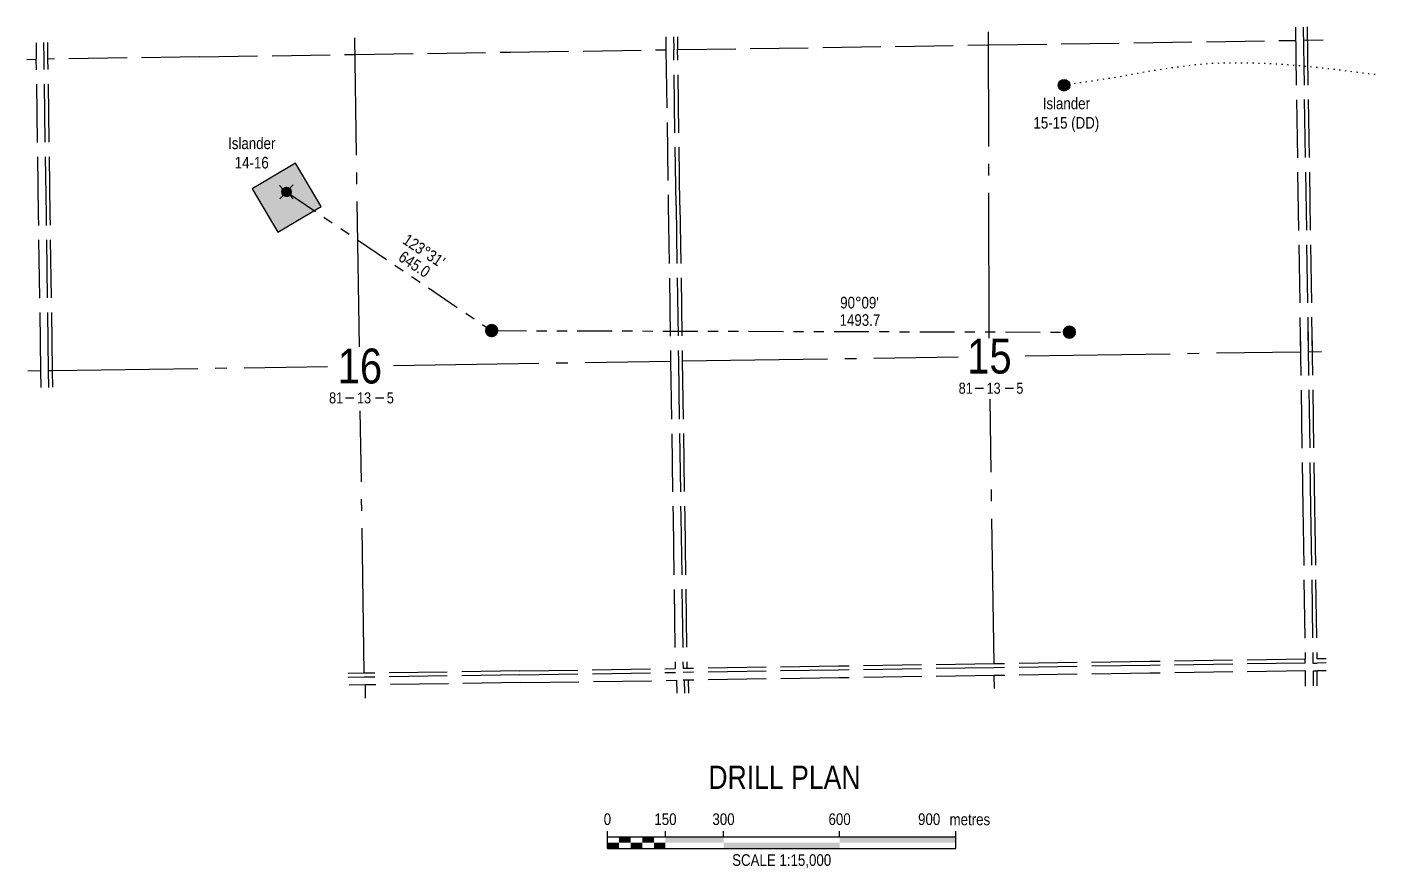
# Model space of a CAD drawing. Extents: x 563209 to 572031, y 6207294 to 6215132.
# Drawn here: x 563307 to 564468, y 6207746 to 6208470 of the extents above; entities that cross this region are included whole.
import ezdxf
from ezdxf.enums import TextEntityAlignment as Align

# ---------------------------------------------------------------- set-up
doc = ezdxf.new("R2010")
doc.units = 0
doc.header["$LTSCALE"] = 5
doc.header["$PDSIZE"] = 0.5
for name, pattern in [('foc-DOT', [1, 0.2, -0.8]), ('foc-DRILLPATH', [14.75, 6, -1.75, 1.75, -1.75, 1.75, -1.75]), ('foc-QUARTERLINE', [33, 25, -3, 2, -3]), ('foc-UNSURVEYED', [12.5, 10, -2.5])]:
    doc.linetypes.add(name, pattern=pattern)
for name, color, linetype in [('10', 1, 'Continuous'), ('9', 3, 'Continuous'), ('ABADATA-DRILL', 8, 'foc-DOT'), ('ABADATA-DRILL-T', 8, 'Continuous'), ('DETAIL-T', 7, 'Continuous'), ('L-2', 7, 'Continuous'), ('L-BD', 7, 'Continuous'), ('L-MON', 1, 'Continuous'), ('L-QSEC', 8, 'foc-QUARTERLINE'), ('L-SECLBL', 7, 'Continuous'), ('L-USEC', 7, 'foc-UNSURVEYED'), ('oil_and_gas_wells_dh', 7, 'Continuous'), ('P-PDRILLPATH', 12, 'foc-DRILLPATH'), ('P-PROPOSED', 10, 'Continuous'), ('P-PROPOSED-H', 21, 'Continuous')]:
    doc.layers.add(name, color=color, linetype=linetype)
doc.styles.add('80', font='ARIALN.TTF', dxfattribs={"height": 10})
doc.styles.add('80CG', font='ARIALN.TTF', dxfattribs={"height": 10})
doc.styles.add('80L', font='ARIALN.TTF', dxfattribs={"height": 10})
doc.styles.add('SIMPLEX', font='ARIALN.TTF')

# ---------------------------------------------------------------- blocks, each defined once
blk = doc.blocks.new('L-SECLBL')
at = {"layer": '9', "color": 7}
for p, q in [((-5.1, -27.8), (-12.3, -27.8)), ((20.7, -27.8), (13.5, -27.8))]:
    blk.add_line(p, q, dxfattribs=at)
at = {"layer": '10', "color": 2, "style": 'SIMPLEX'}
blk.add_attdef('SEC', text='', height=30, dxfattribs=at).set_placement((0, 0), align=Align.MIDDLE)
at = {"layer": '10', "color": 5, "style": '80L'}
blk.add_attdef('TWP', text='', height=9.5, dxfattribs=at).set_placement((-14.4, -27.4), align=Align.MIDDLE_RIGHT)
blk.add_attdef('RGE', text='', height=9.5, dxfattribs=at).set_placement((3.6, -27.4), align=Align.MIDDLE_CENTER)
blk.add_attdef('MER', text='', height=9.5, dxfattribs=at).set_placement((23.2, -27.4), align=Align.MIDDLE_LEFT)
blk = doc.blocks.new('plbh')
at = {"layer": 'L-MON'}
h = blk.add_hatch(color=255, dxfattribs=at)
h.dxf.hatch_style = 1
edge = h.paths.add_edge_path()
edge.add_arc((0, 0), 1.16, 0, 360)
h = blk.add_hatch(color=256, dxfattribs=at)
h.dxf.hatch_style = 1
h.paths.add_polyline_path([(-0.96, 0, 1), (0.96, 0, 1)])
h.paths.add_polyline_path([(0.91, 0, -1), (-0.91, 0, -1)], flags=16)
h.paths.add_polyline_path([(0.45, 0, -1), (-0.45, 0, -1)], flags=0)
h = blk.add_hatch(color=256, dxfattribs=at)
h.dxf.hatch_style = 1
h.paths.add_polyline_path([(-0.45, 0, 1), (0.45, 0, 1)])
h.paths.add_polyline_path([(0.4, 0, -1), (-0.4, 0, -1)], flags=16)
at = {"layer": 'L-MON', "color": 240}
for radius in [0.96, 0.91, 0.45, 0.4]:
    blk.add_circle((0, 0), radius, dxfattribs=at)
blk = doc.blocks.new('*U52')
at = {"color": 0}
for p, q in [((-150, 0), (-150, 15)), ((-100, 10), (-100, 15)), ((-50, 10), (-50, 15)), ((50, 10), (50, 15)), ((150.2, 0), (150.2, 15)), ((-150, 10), (150.2, 10)), ((-150, 0), (150.2, 0))]:
    blk.add_line(p, q, dxfattribs=at)
for points in [[(-150, 5), (-140, 5), (-150, 0), (-140, 0)], [(-140, 10), (-130, 10), (-140, 5), (-130, 5)], [(-130, 5), (-120, 5), (-130, 0), (-120, 0)], [(-120, 10), (-110, 10), (-120, 5), (-110, 5)], [(-110, 5), (-100, 5), (-110, 0), (-100, 0)], [(-100, 10), (-50, 10), (-100, 5), (-50, 5)], [(-50, 5), (50, 5), (-50, 0), (50, 0)], [(50, 10), (150.2, 10), (50, 5), (150.2, 5)]]:
    blk.add_solid(points, dxfattribs=at)
at = {"color": 0, "style": '80'}
blk.add_text('metres', height=10, dxfattribs=at).set_placement((162.2, 20), align=Align.CENTER)
at = {"color": 0, "char_height": 10, "style": '80'}
for s, insert, attachment_point in [('0', (-150, 30.2), 2), ('150', (-100, 30.2), 2), ('300', (-50, 30.2), 2), ('600', (50, 30.2), 2), ('900', (136.7, 30.2), 3), ('SCALE 1:15,000', (0.1, -5), 2)]:
    blk.add_mtext(s, dxfattribs=dict(at, insert=insert, attachment_point=attachment_point))
blk = doc.blocks.new('WC')
at = {"layer": 'L-MON'}
h = blk.add_hatch(color=255, dxfattribs=at)
h.dxf.hatch_style = 1
edge = h.paths.add_edge_path()
edge.add_arc((0, 0), 0.9, 0, 360)
at = {"layer": 'L-MON', "color": 240, "flags": 128}
for points in [[(-0.62, 0.5), (-1.23, 1.12)], [(0.52, 0.61), (1.13, 1.21)], [(-1.18, -1.18), (-0.56, -0.57)], [(1.16, -1.18), (0.56, -0.57)]]:
    blk.add_lwpolyline(points, dxfattribs=at)
at = {"layer": 'L-MON', "color": 240}
for radius in [0.8, 0.373]:
    blk.add_circle((0, 0), radius, dxfattribs=at)

msp = doc.modelspace()

# ---------------------------------------------------------------- hatches: boundary and pattern name
at = {"layer": 'ABADATA-DRILL-T'}
h = msp.add_hatch(color=256, dxfattribs=at)
h.dxf.hatch_style = 1
edge = h.paths.add_edge_path()
edge.add_arc((564200.352, 6208420.133), 4.993, 0, 360)
at = {"layer": 'P-PROPOSED-H'}
h = msp.add_hatch(color=256, dxfattribs=at)
h.dxf.hatch_style = 1
h.paths.add_polyline_path([(563523.16, 6208293.553), (563560.398, 6208315.679), (563538.277, 6208352.915), (563501.038, 6208330.792)])

# ---------------------------------------------------------------- linework, layer by layer
at = {"layer": 'ABADATA-DRILL', "flags": 128}
msp.add_lwpolyline([(564468.252, 6208429.378), (564462.053, 6208430.088), (564455.837, 6208430.814), (564449.684, 6208431.574), (564443.534, 6208432.341), (564437.344, 6208433.131), (564431.181, 6208433.881), (564424.996, 6208434.587), (564418.828, 6208435.234), (564412.68, 6208435.848), (564406.486, 6208436.504), (564400.373, 6208437.018), (564394.188, 6208437.445), (564388.003, 6208437.922), (564381.792, 6208438.355), (564375.532, 6208438.703), (564369.327, 6208438.933), (564363.041, 6208439.065), (564356.745, 6208439.127), (564350.53, 6208439.151), (564344.315, 6208439.18), (564338.099, 6208439.104), (564331.97, 6208438.945), (564325.787, 6208438.619), (564319.607, 6208438.133), (564313.451, 6208437.555), (564307.254, 6208436.832), (564304.18, 6208436.465), (564301.078, 6208436.08), (564294.93, 6208435.275), (564288.789, 6208434.4), (564282.675, 6208433.456), (564276.536, 6208432.485), (564270.407, 6208431.477), (564264.066, 6208430.366), (564257.74, 6208429.185), (564251.441, 6208428.008), (564245.178, 6208426.848), (564238.856, 6208425.844), (564232.549, 6208424.93), (564226.223, 6208423.936), (564219.904, 6208422.965), (564213.55, 6208422.047), (564207.17, 6208421.131), (564200.352, 6208420.133)], dxfattribs=at)
at = {"layer": 'ABADATA-DRILL-T'}
msp.add_circle((564200.352, 6208420.133), 4.993, dxfattribs=at)
at = {"layer": 'L-QSEC'}
for p, q in [((563593.404, 6208194.939), (563589.439, 6208460.952)), ((564135.87, 6208202.397), (564135.443, 6208466.045)), ((563622.931, 6208178.861), (563861.527, 6208182.522)), ((563871.58, 6208182.673), (564109.11, 6208186.234)), ((564166.849, 6208187.099), (564403.992, 6208190.654)), ((564410.7, 6208190.634), (564422.029, 6208190.804)), ((563307.74, 6208174.221), (563319.069, 6208174.391)), ((563325.77, 6208174.367), (563329.313, 6208174.354)), ((563329.313, 6208174.354), (563566.046, 6208177.988)), ((564140.16, 6207921.887), (564136.675, 6208149.76)), ((563597.595, 6207913.758), (563594.224, 6208139.886)), ((563598.801, 6207892.459), (563598.634, 6207903.699)), ((564140.408, 6207900.756), (564140.239, 6207911.827))]:
    msp.add_line(p, q, dxfattribs=at)
at = {"layer": 'L-USEC'}
for p, q in [((564399.662, 6208470.138), (564406.069, 6208056.601)), ((564406.368, 6208470.242), (564412.775, 6208056.705)), ((564409.721, 6208470.294), (564416.128, 6208056.757)), ((563857.312, 6208461.74), (563857.48, 6208450.624)), ((563864.018, 6208461.841), (563864.186, 6208450.699)), ((563867.371, 6208461.892), (563867.539, 6208450.737)), ((564135.461, 6208454.792), (564399.838, 6208458.757)), ((564406.544, 6208458.858), (564423.446, 6208459.111)), ((563314.917, 6208456.68), (563315.125, 6208442.489)), ((563321.825, 6208442.591), (563321.617, 6208456.784)), ((563325.178, 6208442.64), (563324.969, 6208456.836)), ((563455.738, 6208444.598), (563589.653, 6208446.607)), ((563589.653, 6208446.607), (563723.566, 6208448.615)), ((563723.566, 6208448.615), (563857.48, 6208450.624)), ((563857.48, 6208450.624), (563859.504, 6208316.573)), ((563866.203, 6208316.674), (563864.179, 6208450.724)), ((563867.532, 6208450.774), (564135.461, 6208454.792)), ((563869.556, 6208316.724), (563867.532, 6208450.774)), ((563307.074, 6208442.368), (563315.125, 6208442.489)), ((563317.091, 6208308.443), (563315.125, 6208442.489)), ((563323.797, 6208308.542), (563321.825, 6208442.591)), ((563455.738, 6208444.598), (563325.178, 6208442.64)), ((563327.15, 6208308.591), (563325.178, 6208442.64)), ((563319.062, 6208174.394), (563317.091, 6208308.443)), ((563325.768, 6208174.492), (563323.797, 6208308.542)), ((563329.121, 6208174.542), (563327.15, 6208308.591)), ((563859.504, 6208316.573), (563861.527, 6208182.522)), ((563866.21, 6208316.675), (563868.233, 6208182.624)), ((563869.563, 6208316.725), (563871.58, 6208182.673)), ((564403.704, 6208209.212), (564403.992, 6208190.654)), ((564410.41, 6208209.315), (564410.698, 6208190.758)), ((564413.763, 6208209.366), (564414.051, 6208190.81)), ((563861.527, 6208182.522), (563863.552, 6208048.471)), ((563868.233, 6208182.624), (563870.258, 6208048.572)), ((563871.58, 6208182.673), (563873.61, 6208048.623)), ((563319.276, 6208159.882), (563319.062, 6208174.394)), ((563325.982, 6208159.977), (563325.768, 6208174.492)), ((563329.335, 6208160.024), (563329.121, 6208174.542)), ((564406.069, 6208056.601), (564408.094, 6207925.902)), ((564406.069, 6208056.601), (564406.069, 6208056.601)), ((564412.775, 6208056.705), (564414.799, 6207926.005)), ((564416.128, 6208056.757), (564418.152, 6207926.057)), ((563863.552, 6208048.471), (563865.525, 6207917.772)), ((563863.552, 6208048.471), (563863.552, 6208048.471)), ((563870.258, 6208048.572), (563872.231, 6207917.873)), ((563873.61, 6208048.623), (563875.584, 6207917.924)), ((564274.127, 6207923.894), (564140.16, 6207921.887)), ((564408.094, 6207925.902), (564274.127, 6207923.894)), ((564408.144, 6207922.549), (564408.094, 6207925.902)), ((564414.799, 6207926.005), (564414.789, 6207922.528)), ((564426.082, 6207926.16), (564418.147, 6207926.052)), ((563597.595, 6207913.758), (563583.677, 6207913.549)), ((563731.56, 6207915.765), (563597.595, 6207913.758)), ((563731.61, 6207912.412), (563597.645, 6207910.405)), ((563731.56, 6207915.765), (563865.525, 6207917.772)), ((563731.61, 6207912.412), (563865.575, 6207914.419)), ((563865.576, 6207914.419), (563865.575, 6207914.419)), ((564006.192, 6207919.88), (563872.23, 6207917.873)), ((564006.242, 6207916.527), (563872.28, 6207914.52)), ((564140.16, 6207921.887), (564006.192, 6207919.88)), ((564140.211, 6207918.534), (564006.242, 6207916.527)), ((564274.177, 6207920.541), (564140.211, 6207918.534)), ((564274.278, 6207913.835), (564140.311, 6207911.828)), ((564408.144, 6207922.549), (564274.177, 6207920.541)), ((564408.244, 6207915.843), (564274.278, 6207913.835)), ((564408.452, 6207902.725), (564408.244, 6207915.843)), ((564414.789, 6207922.549), (564418.344, 6207922.517)), ((564415.103, 6207915.766), (564418.302, 6207916)), ((564415.294, 6207902.802), (564415.103, 6207915.766)), ((564418.511, 6207902.838), (564418.302, 6207916)), ((564426.141, 6207922.634), (564418.344, 6207922.517)), ((564426.255, 6207915.928), (564418.444, 6207915.811)), ((563597.645, 6207910.405), (563583.724, 6207910.196)), ((563598.616, 6207903.699), (563584.688, 6207903.49)), ((563732.581, 6207905.706), (563598.616, 6207903.699)), ((563732.581, 6207905.706), (563866.546, 6207907.713)), ((563866.547, 6207907.713), (563866.546, 6207907.713)), ((563866.546, 6207907.713), (563866.714, 6207896.597)), ((564006.343, 6207909.821), (563872.382, 6207907.814)), ((563873.252, 6207907.815), (563873.42, 6207896.673)), ((563876.605, 6207907.865), (563876.773, 6207896.711)), ((564140.311, 6207911.828), (564006.343, 6207909.821))]:
    msp.add_line(p, q, dxfattribs=at)
at = {"layer": 'oil_and_gas_wells_dh'}
msp.add_point((564200.346, 6208420.12), dxfattribs=at)
at = {"layer": 'P-PDRILLPATH'}
for p, q in [((563530.708, 6208328.23), (563707.334, 6208208.844)), ((563707.334, 6208208.844), (564204.951, 6208207.511))]:
    msp.add_line(p, q, dxfattribs=at)
at = {"layer": 'P-PROPOSED', "flags": 128}
msp.add_lwpolyline([(563523.16, 6208293.553), (563560.398, 6208315.679), (563538.277, 6208352.915), (563501.038, 6208330.792), (563523.16, 6208293.553)], close=True, dxfattribs=at)

# ---------------------------------------------------------------- block references
at = {"layer": 'L-2'}
msp.add_blockref('*U52', (563957.045, 6207762.912), dxfattribs=at)
at = {"layer": 'L-MON'}
for name, p, xscale, yscale, zscale in [('WC', (563530.708, 6208328.23), 4.997731049999984, 4.997731049999984, 4.997731049999984), ('plbh', (563707.334, 6208208.844), 4.999999999999972, 4.999999999999972, 4.999999999999972), ('plbh', (564204.951, 6208207.511), 4.997731049999997, 4.997731049999997, 4.997731049999997)]:
    msp.add_blockref(name, p, dxfattribs=dict(at, xscale=xscale, yscale=yscale, zscale=zscale))
at = {"layer": 'L-SECLBL'}
for p, values in [((563593.829, 6208178.319), {'SEC': '16', 'TWP': '81', 'RGE': '13', 'MER': '5'}), ((564136.111, 6208186.638), {'SEC': '15', 'TWP': '81', 'RGE': '13', 'MER': '5'})]:
    msp.add_blockref('L-SECLBL', p, dxfattribs=at).add_auto_attribs(values)

# ---------------------------------------------------------------- texts
at = {"layer": 'ABADATA-DRILL-T', "char_height": 10, "attachment_point": 5, "style": '80CG'}
for s, insert in [('\\A1;Islander\\P15-15 (DD)', (564202.363, 6208394.615)), ('\\A1;Islander\\P14-16', (563500.69, 6208361.72))]:
    msp.add_mtext(s, dxfattribs=dict(at, insert=insert))
at = {"layer": 'DETAIL-T', "color": 3, "insert": (563844.829, 6207834.201), "char_height": 20, "width": 225.8342, "attachment_point": 1, "style": '80CG'}
msp.add_mtext('\\pi49.16539;DRILL PLAN', dxfattribs=at)
at = {"layer": 'L-BD', "attachment_point": 1, "style": '80L'}
for s, insert, char_height, width, rotation, line_spacing_factor in [("\\pi0.66392;123°31' \\P\\pi5.73895;645.0", (563634.745, 6208293.167), 10, 39.17231, 326.478658, 0.855), ("\\pi3.46248;90°09' \\P\\pi2.95112;1493.7", (564004.143, 6208237.974), 9.99546, 39.15453, 359.846495, 0.9)]:
    msp.add_mtext(s, dxfattribs=dict(at, insert=insert, char_height=char_height, width=width, rotation=rotation, line_spacing_factor=line_spacing_factor))

doc.saveas('drawing.dxf')
